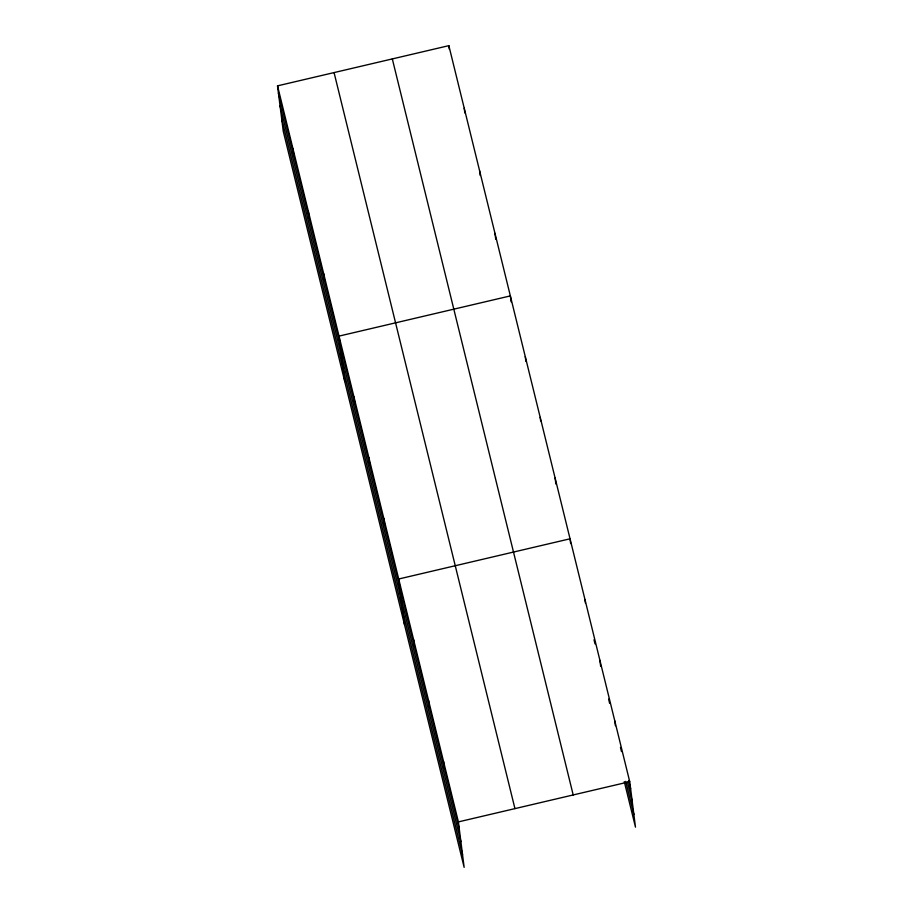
<?xml version="1.0" encoding="UTF-8"?>
<svg xmlns="http://www.w3.org/2000/svg" width="913" height="913" viewBox="0 0 913 913"><rect width="100%" height="100%" fill="white"/><g stroke="black" fill="none" stroke-linecap="round" stroke-linejoin="round"><path stroke-width="1.37" d="M277.518 85.856L458.394 821.894L464.146 867.35L283.27 131.324L277.518 85.856L448.854 45.65L629.73 781.676L635.482 827.144L624.287 781.596M458.394 821.894L629.73 781.676M594.009 639.762L595.025 643.905M608.594 699.107L609.61 703.25M620.463 747.405L621.479 751.547M628.601 780.535L630.632 788.809M627.482 782.144L632.23 801.466M625.736 781.368L633.884 814.487M392.316 58.923L573.193 794.949M334.067 72.595L514.943 808.621M278.419 92.989L459.296 829.015M280.017 105.634L460.894 841.672M281.672 118.667L462.549 854.705M614.814 720.962L615.408 725.709M599.887 660.236L600.64 666.182M584.971 599.51L585.416 603.082M570.648 543.543L570.043 538.796L398.707 579.002L404.448 624.458M555.127 478.07L555.869 484.016M540.199 417.344L540.656 420.916M525.283 356.618L525.877 361.377M511.109 301.838L510.356 295.903L339.02 336.11L344.76 381.566M494.983 233.34L495.736 239.286M479.61 170.777L480.204 175.524M464.226 108.213L464.831 112.972M448.854 45.65L449.31 49.211M443.478 761.168L444.38 768.301M428.551 700.442L429.452 707.575M413.635 639.728L414.536 646.849M383.791 518.276L384.693 525.409M368.863 457.55L369.765 464.683M353.947 396.835L354.849 403.968M323.647 273.546L324.549 280.679M308.274 210.983L309.176 218.116M292.902 148.42L293.792 155.552"/></g></svg>
